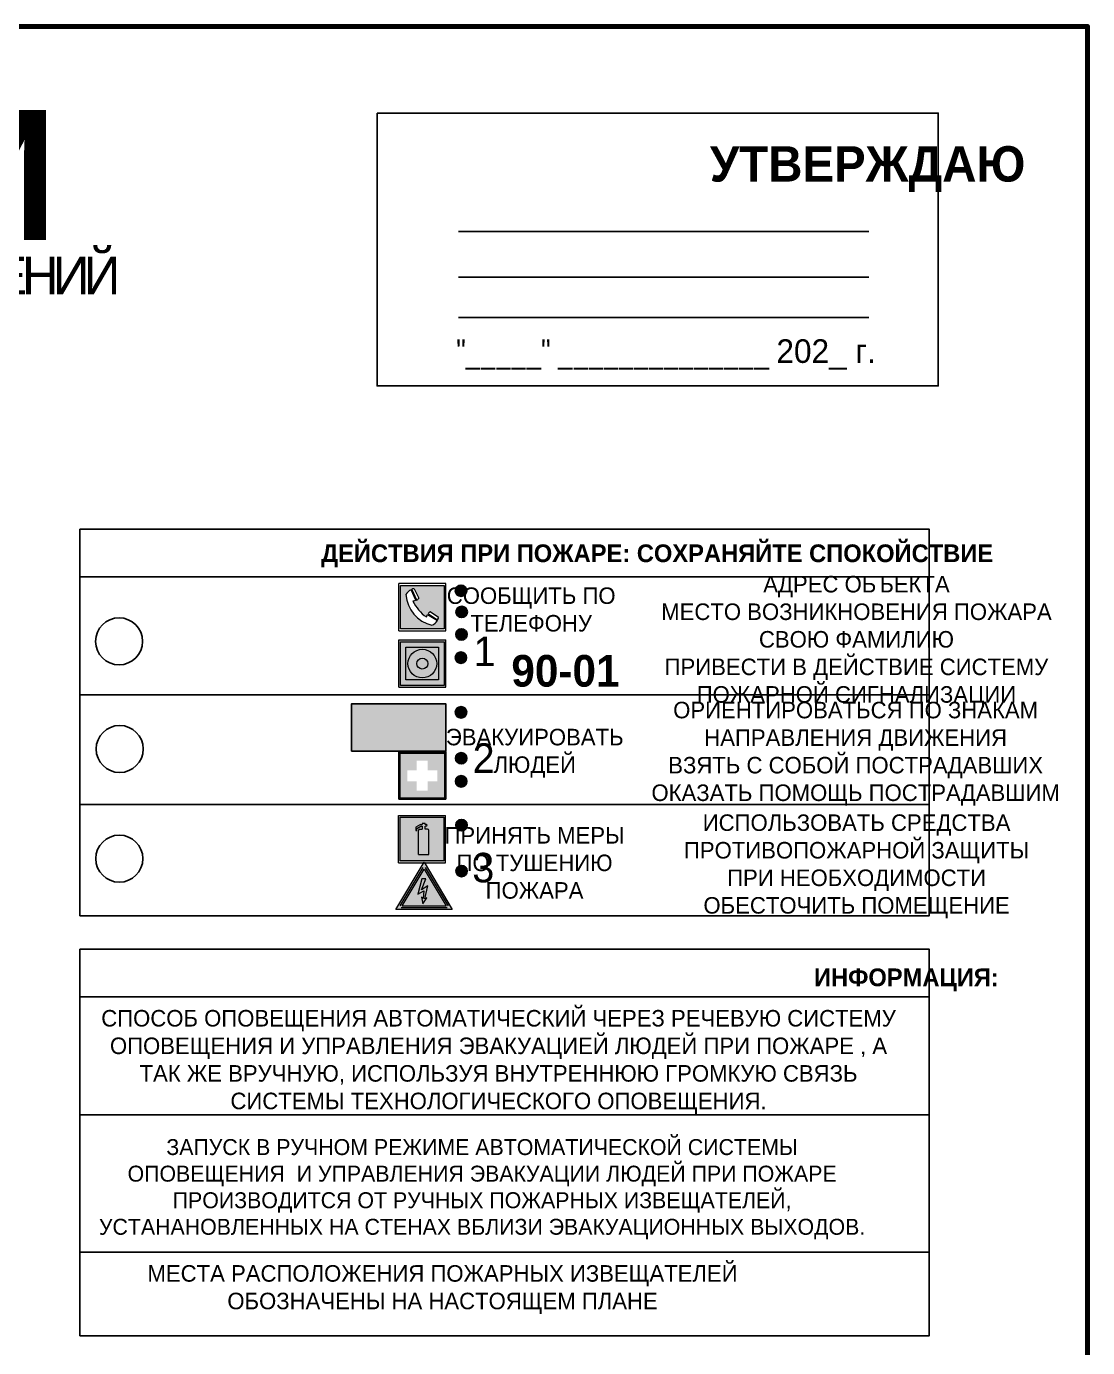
# Model space of a CAD drawing. Header units: millimetres. Extents: x 13114 to 67229, y 22859 to 38520.
# Drawn here: x 38136 to 38315.6, y 25650.3 to 25874 of the extents above; entities that cross this region are included whole.
import ezdxf

# ---------------------------------------------------------------- set-up
doc = ezdxf.new("R2010")
doc.units = ezdxf.units.MM
doc.styles.add('обычный', font='arial.ttf')

# ---------------------------------------------------------------- blocks, each defined once
blk = doc.blocks.new('A$C3E6D3DDE')
at = {"lineweight": 5}
h = blk.add_hatch(color=40, dxfattribs=at)
h.paths.add_polyline_path([(24.1, 1.45), (16.46, -11.35), (31.74, -11.35)])
h.paths.add_polyline_path([(24.09, -0.46), (30.03, -10.41), (18.14, -10.41)], flags=16)
h.paths.add_polyline_path([(24.54, -3.08), (23.41, -6.02), (25.13, -5.01), (24.33, -8.5), (24.82, -8.27), (23.79, -9.86), (23.4, -8.04), (23.8, -8.43), (24.04, -6.29), (22.39, -7.25), (23.44, -3.08)], flags=0)
h = blk.add_hatch(color=256, dxfattribs=at)
h.paths.add_polyline_path([(24.37, 0.03, 0.567511), (23.82, 0.03), (17.59, -10.4, 0.582454), (17.86, -10.88), (30.32, -10.88, 0.582149), (30.6, -10.4)])
h.paths.add_polyline_path([(24.09, -0.46), (18.14, -10.41), (30.03, -10.41)], flags=16)
h.paths.add_polyline_path([(24.54, -3.08), (23.41, -6.02), (25.13, -5.01), (24.33, -8.5), (24.82, -8.27), (23.79, -9.86), (23.4, -8.04), (23.8, -8.43), (24.04, -6.29), (22.39, -7.25), (23.44, -3.08)], flags=0)
h = blk.add_hatch(color=40, dxfattribs=at)
h.paths.add_polyline_path([(24.09, -0.46), (18.14, -10.41), (30.03, -10.41)])
h.paths.add_polyline_path([(24.82, -8.27), (23.79, -9.86), (23.4, -8.04), (23.8, -8.43), (24.04, -6.29), (22.39, -7.25), (23.44, -3.08), (24.54, -3.08), (23.41, -6.02), (25.13, -5.01), (24.33, -8.5)], flags=16)
at = {"color": 40, "lineweight": 5}
for p, q in [((16.46, -11.35), (24.1, 1.45)), ((24.1, 1.45), (31.74, -11.35))]:
    blk.add_line(p, q, dxfattribs=at)
at = {"lineweight": 5}
for p, q in [((17.59, -10.4), (23.82, 0.03)), ((24.37, 0.03), (30.6, -10.4)), ((18.14, -10.41), (24.09, -0.46)), ((23.44, -3.08), (22.39, -7.25)), ((23.41, -6.02), (24.54, -3.08)), ((24.54, -3.08), (23.44, -3.08)), ((24.09, -0.46), (30.03, -10.41)), ((22.39, -7.25), (24.04, -6.29)), ((25.13, -5.01), (23.41, -6.02)), ((24.04, -6.29), (23.8, -8.43)), ((24.33, -8.5), (25.13, -5.01)), ((18.14, -10.41), (30.03, -10.41)), ((23.8, -8.43), (23.4, -8.04)), ((23.4, -8.04), (23.79, -9.86)), ((23.79, -9.86), (24.82, -8.27)), ((24.82, -8.27), (24.33, -8.5)), ((17.86, -10.88), (30.32, -10.88))]:
    blk.add_line(p, q, dxfattribs=at)
at = {"color": 50, "lineweight": 5}
blk.add_line((31.74, -11.35), (16.46, -11.35), dxfattribs=at)
blk = doc.blocks.new('A$C456E1F9C')
at = {"lineweight": 5}
h = blk.add_hatch(color=242, dxfattribs=at)
h.paths.add_polyline_path([(0.51, -1.47), (0.51, -13.26), (12.29, -13.26), (12.29, -1.47)])
h.paths.add_polyline_path([(5.42, -4.95, -0.254479), (4.78, -5.4), (3.52, -2.53, -0.209735), (4.23, -2.4)], flags=16)
h.paths.add_polyline_path([(8.53, -8.6), (10.87, -10.17), (10.54, -10.76), (8.03, -9.13, -0.192251)], flags=16)
h.paths.add_polyline_path([(4.61, -5.49, 0.005518), (3.87, -5.72, 0.128647), (7.49, -10.01, 0.00809), (7.83, -9.33), (10.47, -10.97, -0.16736), (8.99, -12.25, -0.327862), (1.95, -3.95, -0.166952), (3.36, -2.62)], flags=16)
at = {"color": 242, "lineweight": 5}
for p, q in [((0, -13.77), (0, -0.97)), ((12.8, -0.97), (0, -0.97)), ((4.61, -5.49), (3.36, -2.62)), ((3.52, -2.53), (4.78, -5.4)), ((4.23, -2.4), (5.42, -4.95)), ((12.8, -13.77), (12.8, -0.97)), ((7.83, -9.33), (10.47, -10.97)), ((8.03, -9.13), (10.54, -10.76)), ((10.81, -10.12), (8.53, -8.6)), ((10.54, -10.76), (10.8, -10.3)), ((10.8, -10.3), (10.81, -10.12)), ((0, -13.77), (12.8, -13.77))]:
    blk.add_line(p, q, dxfattribs=at)
blk.add_lwpolyline([(0.51, -1.47), (12.29, -1.47), (12.29, -13.26), (0.51, -13.26)], close=True, dxfattribs=at)
for centre, radius, start, end in [((4.59, -5.34), 2.99, 114.2845, 152.1974), ((4.02, -3.27), 0.891, 76.3284, 123.7092), ((11.12, -3.31), 9.19, 183.9915, 256.6009), ((14.98, -39.1), 35.17, 107.1487, 108.4135), ((13.86, -0.94), 11.08, 205.5536, 234.8762), ((4.68, -4.59), 0.824, 276.9621, 334.0723), ((-13.31, 0.8), 23.44, 332.5487, 334.4027), ((8.94, -9.5), 0.989, 114.4092, 157.9388), ((7.87, -9.46), 3, 291.9291, 329.9329)]:
    blk.add_arc(centre, radius, start, end, dxfattribs=at)
blk = doc.blocks.new('A$C54414219')
at = {"true_color": 0xffffff}
h = blk.add_hatch(color=7, dxfattribs=at)
h.paths.add_polyline_path([(2.39, -9.45), (2.39, -18.3), (11.23, -18.3), (11.23, -9.45)], flags=0)
h.paths.add_polyline_path([(10.71, -13.87, -1), (2.92, -13.87, -1)], flags=0)
h.paths.add_polyline_path([(8.3, -13.87, -1), (5.33, -13.87, -1)], flags=0)
h.paths.add_polyline_path([(0.41, -7.47), (0.41, -20.27), (13.21, -20.27), (13.21, -7.47)])
h.paths.add_polyline_path([(0.92, -19.77), (12.71, -19.77), (12.71, -7.98), (0.92, -7.98)], flags=16)
h.paths.add_polyline_path([(11.23, -9.45), (11.23, -18.3), (2.39, -18.3), (2.39, -9.45)], flags=0)
at = {"lineweight": 5}
h = blk.add_hatch(color=242, dxfattribs=at)
h.paths.add_polyline_path([(12.71, -7.98), (0.92, -7.98), (0.92, -19.77), (12.71, -19.77)])
h.paths.add_polyline_path([(11.23, -18.3), (2.39, -18.3), (2.39, -9.45), (11.23, -9.45)], flags=16)
h.paths.add_polyline_path([(10.71, -13.87, -1), (2.92, -13.87, -1)], flags=0)
h.paths.add_polyline_path([(8.3, -13.87, -1), (5.33, -13.87, -1)], flags=0)
at = {"true_color": 0xffffff}
h = blk.add_hatch(color=7, dxfattribs=at)
h.paths.add_polyline_path([(2.39, -9.45), (2.39, -18.3), (11.23, -18.3), (11.23, -9.45)])
h.paths.add_polyline_path([(10.71, -13.87, -1), (2.92, -13.87, -1)], flags=16)
h.paths.add_polyline_path([(8.3, -13.87, -1), (5.33, -13.87, -1)], flags=0)
at = {"lineweight": 5}
h = blk.add_hatch(color=242, dxfattribs=at)
h.paths.add_polyline_path([(2.92, -13.87, 1), (10.71, -13.87, 1)])
h.paths.add_polyline_path([(8.3, -13.87, -1), (5.33, -13.87, -1)], flags=16)
at = {"color": 242, "lineweight": 5}
for p, q in [((0.41, -20.27), (0.41, -7.47)), ((0.41, -7.47), (13.21, -7.47)), ((0.41, -7.47), (13.21, -7.47)), ((13.21, -20.27), (13.21, -7.47)), ((0.41, -20.27), (13.21, -20.27))]:
    blk.add_line(p, q, dxfattribs=at)
for points in [[(0.92, -7.98), (12.71, -7.98), (12.71, -19.77), (0.92, -19.77)], [(2.39, -9.45), (11.23, -9.45), (11.23, -18.3), (2.39, -18.3)]]:
    blk.add_lwpolyline(points, close=True, dxfattribs=at)
for radius in [3.89, 1.49]:
    blk.add_circle((6.81, -13.87), radius, dxfattribs=at)
blk = doc.blocks.new('A$C32E8229D')
at = {"true_color": 0xffffff}
blk.add_hatch(color=7, dxfattribs=at).paths.add_polyline_path([(0, 0), (0, -8), (16, -8), (16, 0)])
h = blk.add_hatch(color=126)
h.paths.add_polyline_path([(0.2, -0.2), (15.8, -0.2), (15.8, -7.8), (0.2, -7.8)])
h.paths.add_polyline_path([(13.49, -2.05), (12.08, -2.05), (11.37, -2.63, 0.162397), (11.29, -2.84), (11.29, -3.63), (10.35, -3.63), (10.35, -4.05), (11.68, -4.05), (11.68, -3.48), (12.26, -4.28), (11.29, -5.1), (11.29, -6.78), (11.85, -6.78), (11.85, -5.44), (12.8, -4.64), (12.8, -5.94), (14.46, -5.94), (14.46, -5.39), (13.45, -5.39), (13.45, -3.97), (12.46, -2.59), (13.15, -2.59), (13.69, -3.34), (14.18, -3)], flags=16)
h.paths.add_polyline_path([(10.74, -1.82, 1), (11.8, -1.82, 1)], flags=16)
h.paths.add_polyline_path([(9.39, -3.59), (5.99, -3.59), (6.56, -3.03), (5.91, -3.03), (5.1, -3.83), (5.91, -4.64), (6.56, -4.64), (5.99, -4.09), (9.39, -4.09)], flags=16)
h.paths.add_polyline_path([(4.29, -1.08), (1.72, -1.08), (1.72, -6.6), (4.29, -6.6)], flags=16)
at = {"color": 126}
blk.add_lwpolyline([(16, -8), (0, -8), (0, 0), (16, 0)], close=True, dxfattribs=at)
blk = doc.blocks.new('A$C18900ED3')
h = blk.add_hatch(color=126)
h.paths.add_polyline_path([(-0.18, -0.18), (-7.02, -0.18), (-7.02, -7.02), (-0.18, -7.02)])
h.paths.add_polyline_path([(-5.89, -4.46), (-5.89, -2.77), (-4.46, -2.77), (-4.46, -1.31), (-2.77, -1.31), (-2.77, -2.77), (-1.33, -2.77), (-1.33, -4.46), (-2.77, -4.46), (-2.77, -5.89), (-4.46, -5.89), (-4.46, -4.46)], flags=16)
at = {"color": 126}
for p, q in [((-7.2, 0), (-7.2, -7.2)), ((0, 0), (-7.2, 0)), ((0, -7.2), (0, 0)), ((-7.02, -7.02), (-7.02, -0.18)), ((-7.02, -0.18), (-0.18, -0.18)), ((-0.18, -0.18), (-0.18, -7.02)), ((-7.2, -7.2), (0, -7.2)), ((-0.18, -7.02), (-7.02, -7.02))]:
    blk.add_line(p, q, dxfattribs=at)
blk = doc.blocks.new('A$C3AD82952')
at = {"true_color": 0xf5f5ff}
h = blk.add_hatch(color=7, dxfattribs=at)
h.dxf.hatch_style = 1
h.paths.add_polyline_path([(8.21, 8.73, 0.414214), (7.89, 9.05), (7.22, 9.05), (7.22, 9.92), (7.59, 9.92, 1), (7.57, 10.36), (7.22, 10.36), (7.22, 10.6), (6.43, 10.6), (6.43, 10.36), (6.01, 10.36), (4.74, 9.59), (4.74, 8.69), (4.98, 8.73), (4.98, 9.26), (6.12, 9.91), (6.43, 9.91), (6.43, 9.05), (5.76, 9.05, 0.414214), (5.44, 8.73), (5.44, 2.2), (8.21, 2.2)], flags=0)
h.paths.add_polyline_path([(12.8, 12.8), (0, 12.8), (0, 0), (12.8, 0)])
h.paths.add_polyline_path([(0.51, 12.29), (12.29, 12.29), (12.29, 0.51), (0.51, 0.51)], flags=16)
h.paths.add_polyline_path([(4.74, 9.59), (6.01, 10.36), (6.43, 10.36), (6.43, 10.6), (7.22, 10.6), (7.22, 10.36), (7.59, 10.36, -0.94586), (7.59, 9.92), (7.22, 9.92), (7.22, 9.05), (7.89, 9.05, -0.414214), (8.21, 8.73), (8.21, 2.2), (5.44, 2.2), (5.44, 8.73, -0.414214), (5.76, 9.05), (6.43, 9.05), (6.43, 9.91), (6.12, 9.91), (4.98, 9.26), (4.98, 8.73), (4.74, 8.69)], flags=0)
h = blk.add_hatch(color=242)
h.dxf.hatch_style = 1
h.paths.add_polyline_path([(12.29, 12.29), (0.51, 12.29), (0.51, 0.51), (12.29, 0.51)])
h.paths.add_polyline_path([(4.74, 8.69), (4.74, 9.59), (6.01, 10.36), (6.43, 10.36), (6.43, 10.6), (7.22, 10.6), (7.22, 10.36), (7.59, 10.36, -0.94586), (7.59, 9.92), (7.22, 9.92), (7.22, 9.05), (7.89, 9.05, -0.414214), (8.21, 8.73), (8.21, 2.2), (5.44, 2.2), (5.44, 8.73, -0.414214), (5.76, 9.05), (6.43, 9.05), (6.43, 9.91), (6.12, 9.91), (4.98, 9.26), (4.98, 8.73)], flags=16)
h = blk.add_hatch(color=7, dxfattribs=at)
h.dxf.hatch_style = 1
h.paths.add_polyline_path([(8.21, 8.73, 0.414214), (7.89, 9.05), (7.22, 9.05), (7.22, 9.92), (7.59, 9.92, 1), (7.57, 10.36), (7.22, 10.36), (7.22, 10.6), (6.43, 10.6), (6.43, 10.36), (6.01, 10.36), (4.74, 9.59), (4.74, 8.69), (4.98, 8.73), (4.98, 9.26), (6.12, 9.91), (6.43, 9.91), (6.43, 9.05), (5.76, 9.05, 0.414214), (5.44, 8.73), (5.44, 2.2), (8.21, 2.2)])
at = {"color": 242, "lineweight": 5}
for p, q in [((0, 0), (0, 12.8)), ((0, 12.8), (12.8, 12.8)), ((12.8, 0), (12.8, 12.8)), ((6.01, 10.36), (4.74, 9.59)), ((4.74, 9.59), (4.74, 8.69)), ((4.74, 8.69), (4.98, 8.73)), ((4.98, 9.26), (6.12, 9.91)), ((4.98, 8.73), (4.98, 9.26)), ((5.44, 2.2), (5.44, 8.73)), ((5.76, 9.05), (6.43, 9.05)), ((6.01, 10.36), (6.43, 10.36)), ((6.12, 9.91), (6.43, 9.91)), ((7.22, 10.6), (6.43, 10.6)), ((6.43, 10.6), (6.43, 10.36)), ((6.43, 9.91), (6.43, 9.05)), ((7.22, 10.36), (7.22, 10.6)), ((7.59, 10.36), (7.22, 10.36)), ((7.22, 9.05), (7.22, 9.92)), ((7.59, 9.92), (7.22, 9.92)), ((7.89, 9.05), (7.22, 9.05)), ((8.21, 2.2), (8.21, 8.73)), ((0, 0), (12.8, 0)), ((5.44, 2.2), (8.21, 2.2))]:
    blk.add_line(p, q, dxfattribs=at)
blk.add_lwpolyline([(0.51, 12.29), (12.29, 12.29), (12.29, 0.51), (0.51, 0.51)], close=True, dxfattribs=at)
for centre, radius, start, end in [((5.76, 8.73), 0.32, 90, 180), ((7.58, 10.14), 0.223, 273.1875, 86.8125), ((7.89, 8.73), 0.32, 0, 90)]:
    blk.add_arc(centre, radius, start, end, dxfattribs=at)

msp = doc.modelspace()

# ---------------------------------------------------------------- hatches: boundary and pattern name
at = {"lineweight": 0}
h = msp.add_hatch(color=256, dxfattribs=at)
h.dxf.hatch_style = 1
h.paths.add_polyline_path([(38208.59, 25778.44, 1), (38210.52, 25778.44, 1)])
h = msp.add_hatch(color=256, dxfattribs=at)
h.dxf.hatch_style = 1
h.paths.add_polyline_path([(38208.69, 25774.85, 1), (38210.62, 25774.85, 1)])
h = msp.add_hatch(color=256, dxfattribs=at)
h.dxf.hatch_style = 1
h.paths.add_polyline_path([(38208.65, 25771.04, 1), (38210.59, 25771.04, 1)])
h = msp.add_hatch(color=256, dxfattribs=at)
h.dxf.hatch_style = 1
h.paths.add_polyline_path([(38208.57, 25767.11, 1), (38210.5, 25767.11, 1)])
h = msp.add_hatch(color=256, dxfattribs=at)
h.dxf.hatch_style = 1
h.paths.add_polyline_path([(38208.58, 25757.85, 1), (38210.52, 25757.85, 1)])
h = msp.add_hatch(color=256, dxfattribs=at)
h.dxf.hatch_style = 1
h.paths.add_polyline_path([(38208.62, 25750.07, 1), (38210.56, 25750.07, 1)])
h = msp.add_hatch(color=256, dxfattribs=at)
h.dxf.hatch_style = 1
h.paths.add_polyline_path([(38208.62, 25746.16, 1), (38210.55, 25746.16, 1)])
h = msp.add_hatch(color=256, dxfattribs=at)
h.dxf.hatch_style = 1
h.paths.add_polyline_path([(38208.68, 25738.74, 1), (38210.61, 25738.74, 1)])
h = msp.add_hatch(color=256, dxfattribs=at)
h.dxf.hatch_style = 1
h.paths.add_polyline_path([(38208.68, 25730.97, 1), (38210.61, 25730.97, 1)])

# ---------------------------------------------------------------- linework, layer by layer
at = {"color": 6, "lineweight": 100}
msp.add_lwpolyline([(37715.63, 25874), (38315.63, 25874), (38315.63, 25479), (37715.63, 25479)], close=True, dxfattribs=at)
msp.add_lwpolyline([(37715.63, 25874), (38315.63, 25874), (38315.63, 25479), (37715.63, 25479)], close=True, dxfattribs=at)
for points in [[(38195.34, 25859.32), (38290.35, 25859.32), (38290.35, 25813.11), (38195.34, 25813.11)], [(38145.04, 25780.79), (38288.81, 25780.79), (38288.81, 25788.84), (38145.04, 25788.84)], [(38145.04, 25780.79), (38288.81, 25780.79), (38288.81, 25723.39), (38145.04, 25723.39)]]:
    msp.add_lwpolyline(points, close=True)
for points in [[(38209.1, 25839.27), (38278.62, 25839.27)], [(38209.1, 25831.51), (38278.62, 25831.51)], [(38209.1, 25824.72), (38278.62, 25824.72)], [(38203.46, 25760.8), (38145.04, 25760.8), (38288.81, 25760.8)], [(38203.46, 25742.22), (38145.04, 25742.22), (38288.81, 25742.22)]]:
    msp.add_lwpolyline(points)
at = {"color": 0}
msp.add_lwpolyline([(38145.04, 25717.73), (38288.81, 25717.73), (38288.81, 25652.28), (38145.04, 25652.28)], close=True, dxfattribs=at)
for points in [[(38145.04, 25709.68), (38288.81, 25709.68)], [(38145.04, 25689.69), (38288.81, 25689.69)], [(38145.04, 25666.44), (38288.81, 25666.44)]]:
    msp.add_lwpolyline(points, dxfattribs=at)
for centre, radius in [((38209.55, 25778.44), 0.966), ((38209.66, 25774.85), 0.966), ((38151.67, 25769.87), 3.98), ((38209.62, 25771.04), 0.966), ((38209.54, 25767.11), 0.966), ((38209.55, 25757.85), 0.966), ((38151.76, 25751.64), 3.98), ((38209.59, 25750.07), 0.966), ((38209.58, 25746.16), 0.966), ((38209.64, 25738.74), 0.966), ((38151.7, 25733.07), 3.98), ((38209.65, 25730.97), 0.966)]:
    msp.add_circle(centre, radius)

# ---------------------------------------------------------------- block references
for name, p, xscale, yscale, zscale in [('A$C456E1F9C', (38199, 25780.25), 0.625, 0.625, 0.625), ('A$C54414219', (38198.74, 25774.77), 0.625, 0.625, 0.625), ('A$C18900ED3', (38207, 25751.12), 1.111111111007631, 1.111111111007631, 1.111111111007631), ('A$C3AD82952', (38198.95, 25732.39), 0.625, 0.625, 0.625), ('A$C3E6D3DDE', (38188.24, 25731.58), 0.625, 0.625, 0.625)]:
    msp.add_blockref(name, p, dxfattribs=dict(xscale=xscale, yscale=yscale, zscale=zscale))
at = {"xscale": -1}
msp.add_blockref('A$C32E8229D', (38207, 25759.27), dxfattribs=at)

# ---------------------------------------------------------------- texts
at = {"lineweight": 0, "style": 'обычный'}
for s, insert, char_height, width, attachment_point in [('{\\fProxima Nova Rg|b1|i0|c204|p2;ПЛАН ЭВАКУАЦИИ}', (37864.12, 25859.85), 22, 493.8901, 1), ('\\pi-18,l18,t18;{\\fProxima Nova Rg|b1|i0|c204|p2;УТВЕРЖДАЮ\\H1.1997x; }', (38278.38, 25849.85), 6, 126.6484, 5), ('{\\fArial Narrow|b0|i0|c204|p34;"_____" ______________ \\fProxima Nova Rg|b0|i0|c204|p2;202_ г. }', (38244.25, 25818.44), 4, 78.6503, 5), ('{\\fProxima Nova Rg|b1|i0|c204|p2;ДЕЙСТВИЯ ПРИ ПОЖАРЕ: СОХРАНЯЙТЕ СПОКОЙСТВИЕ\\H1.6644x; }', (38242.76, 25784.35), 3, 175.1736, 5), ('\\pi-8.4,l8.4,t8.4;{\\fProxima Nova Rg|b0|i0|c204|p2;АДРЕС ОБЪЕКТА\\PМЕСТО ВОЗНИКНОВЕНИЯ ПОЖАРА \\PСВОЮ ФАМИЛИЮ\\PПРИВЕСТИ В ДЕЙСТВИЕ СИСТЕМУ \\PПОЖАРНОЙ СИГНАЛИЗАЦИИ}', (38276.5, 25769.81), 2.8, 126.6484, 5), ('{\\fProxima Nova Rg|b0|i0|c204|p2;СООБЩИТЬ ПО \\PТЕЛЕФОНУ}', (38221.43, 25775.25), 2.8, 126.6484, 5), ('{\\fProxima Nova Rg|b0|i0|c204|p2;1\\H1.1667x; }', (38213.53, 25768.18), 5, 126.6484, 5), ('{\\fProxima Nova Rg|b1|i0|c204|p2;\\H1.0714x;90-01\\fProxima Nova Rg|b0|i0|c204|p2;\\H0.93331x; \\H1.3449x; }', (38227.23, 25764.84), 5, 126.6484, 5), ('\\pi-8.4,l8.4,t8.4;{\\fProxima Nova Rg|b0|i0|c204|p2;ОРИЕНТИРОВАТЬСЯ ПО ЗНАКАМ \\PНАПРАВЛЕНИЯ ДВИЖЕНИЯ\\PВЗЯТЬ С СОБОЙ ПОСТРАДАВШИХ\\PОКАЗАТЬ ПОМОЩЬ ПОСТРАДАВШИМ}', (38276.36, 25750.83), 2.8, 126.6484, 5), ('{\\fProxima Nova Rg|b0|i0|c204|p2;ЭВАКУИРОВАТЬ \\PЛЮДЕЙ}', (38222.03, 25750.92), 2.8, 126.6484, 5), ('{\\fProxima Nova Rg|b0|i0|c204|p2;2\\H1.1967x; }', (38213.38, 25750.1), 5, 126.6484, 5), ('\\pi-8.4,l8.4,t8.4;{\\fProxima Nova Rg|b0|i0|c204|p2;ИСПОЛЬЗОВАТЬ СРЕДСТВА \\PПРОТИВОПОЖАРНОЙ ЗАЩИТЫ \\PПРИ НЕОБХОДИМОСТИ \\PОБЕСТОЧИТЬ ПОМЕЩЕНИЕ}', (38276.52, 25731.76), 2.8, 126.6484, 5), ('{\\fProxima Nova Rg|b0|i0|c204|p2;ПРИНЯТЬ МЕРЫ \\PПО ТУШЕНИЮ \\PПОЖАРА}', (38222, 25732.34), 2.8, 126.6484, 5), ('{\\fProxima Nova Rg|b0|i0|c204|p2;3\\H1.1967x; }', (38213.32, 25731.52), 5, 126.6484, 5), ('{\\fProxima Nova Rg|b1|i0|c204|p2;ИНФОРМАЦИЯ:\\H1.1997x; }', (38284.95, 25712.54), 3, 175.1736, 5), ('{\\fProxima Nova Rg|b0|i0|c204|p2;СПОСОБ ОПОВЕЩЕНИЯ АВТОМАТИЧЕСКИЙ ЧЕРЕЗ РЕЧЕВУЮ СИСТЕМУ ОПОВЕЩЕНИЯ И УПРАВЛЕНИЯ ЭВАКУАЦИЕЙ ЛЮДЕЙ ПРИ ПОЖАРЕ , А ТАК ЖЕ ВРУЧНУЮ, ИСПОЛЬЗУЯ ВНУТРЕННЮЮ ГРОМКУЮ СВЯЗЬ СИСТЕМЫ ТЕХНОЛОГИЧЕСКОГО ОПОВЕЩЕНИЯ.}', (38215.9, 25698.64), 2.8, 137.0334, 5), ('{\\fProxima Nova Rg|b0|i0|c204|p2;\\P\\pt8.1;ЗАПУСК В РУЧНОМ РЕЖИМЕ АВТОМАТИЧЕСКОЙ СИСТЕМЫ ОПОВЕЩЕНИЯ  И УПРАВЛЕНИЯ ЭВАКУАЦИИ ЛЮДЕЙ ПРИ ПОЖАРЕ ПРОИЗВОДИТСЯ ОТ РУЧНЫХ ПОЖАРНЫХ ИЗВЕЩАТЕЛЕЙ, УСТАНАНОВЛЕННЫХ НА СТЕНАХ ВБЛИЗИ ЭВАКУАЦИОННЫХ ВЫХОДОВ. }', (38213.12, 25679.34), 2.7, 131.4512, 5), ('\\pt8.4;{\\fProxima Nova Rg|b0|i0|c204|p2;\\PМЕСТА РАСПОЛОЖЕНИЯ ПОЖАРНЫХ ИЗВЕЩАТЕЛЕЙ ОБОЗНАЧЕНЫ НА НАСТОЯЩЕМ ПЛАНЕ}', (38206.42, 25662.43), 2.8, 118.5618, 5)]:
    msp.add_mtext(s, dxfattribs=dict(at, insert=insert, char_height=char_height, width=width, attachment_point=attachment_point))
at = {"color": 0, "lineweight": 0, "insert": (38013.46, 25835.18), "char_height": 8, "width": 449.2158, "attachment_point": 5, "style": 'обычный'}
msp.add_mtext('{\\fArial Black|b1|i0|c204|p34;\\H2x;\\T0.85;  \\fArial Narrow|b0|i0|c204|p34;\\H0.8x;\\W0.9;\\P\\fProxima Nova Rg|b0|i0|c204|p2;\\H0.5x;\\W1;\\C256;ПРИ ПОЖАРЕ  ИЛИ ДРУГИХ ЧРЕЗВЫЧАЙНЫХ СИТУАЦИЯХ  ИЗ ПОМЕЩЕНИЙ \\fProxima Nova Rg|b1|i0|c204|p2;\\H1.25x;\\PЦЭО: АБК ЦСиП   2 ЭТАЖ}', dxfattribs=at)

doc.saveas('drawing.dxf')
